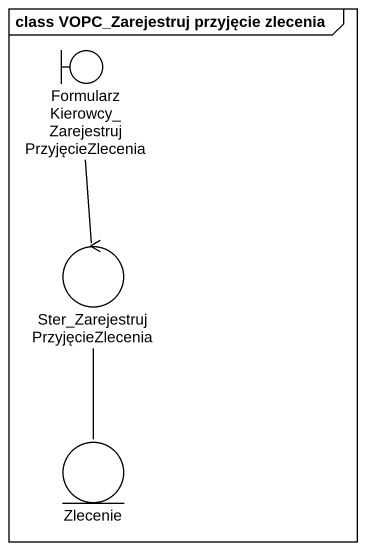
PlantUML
@startuml
mainframe class VOPC_Zarejestruj przyjęcie zlecenia
boundary "FormularzKierowcy_ZarejestrujPrzyjęcieZlecenia" as FormularzKierowcy
control "Ster_ZarejestrujPrzyjęcieZlecenia" as Ster_ZarejestrujPrzyjęcieZle
entity Zlecenie
FormularzKierowcy -- Ster_ZarejestrujPrzyjęcieZle
Ster_ZarejestrujPrzyjęcieZle -- Zlecenie
@enduml
